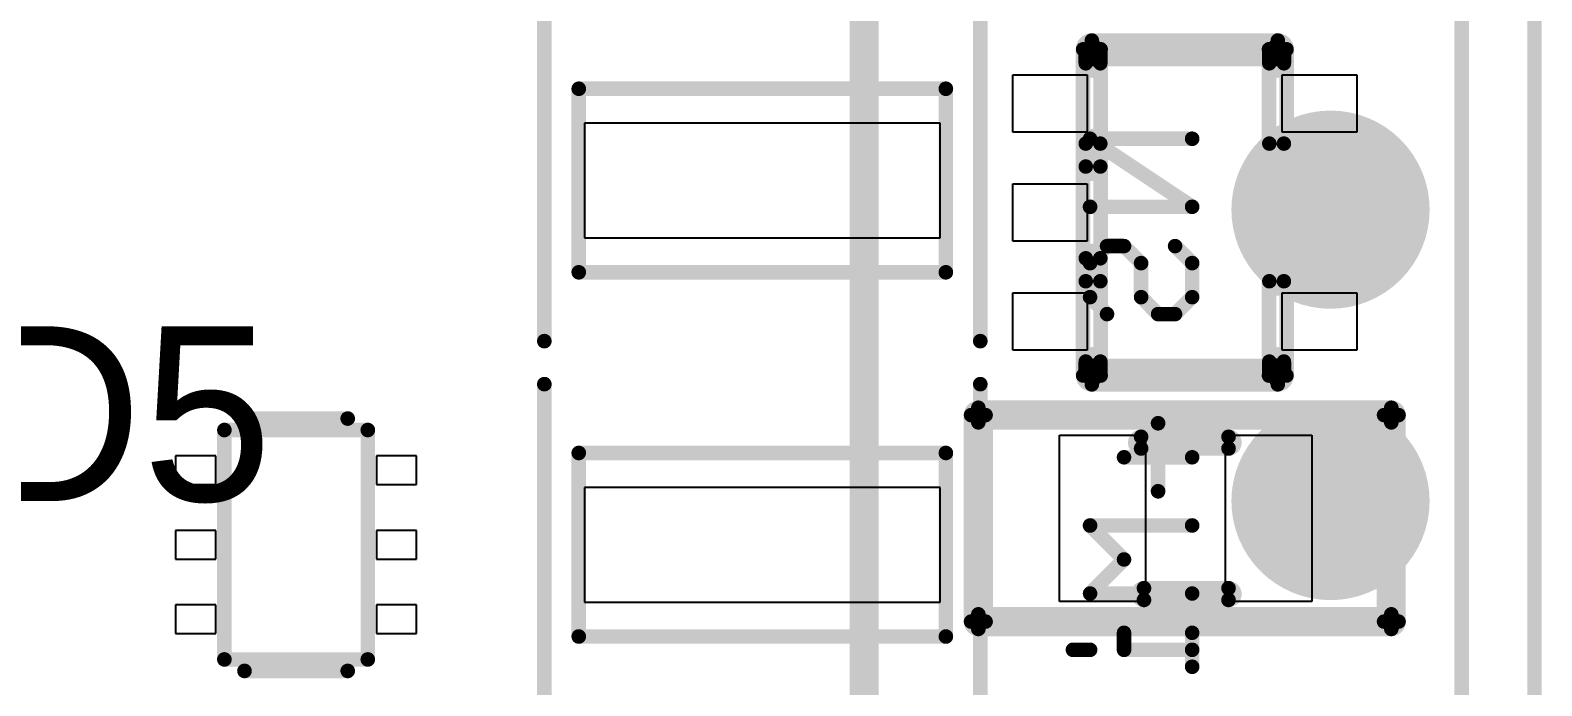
# Model space of a CAD drawing. Header units: millimetres. Extents: x 14 to 185, y 20 to 238.
# Drawn here: x 55.59 to 68.77, y 38.52 to 44.24 of the extents above; entities that cross this region are included whole.
import ezdxf

# ---------------------------------------------------------------- set-up
doc = ezdxf.new("R2010")
doc.units = ezdxf.units.MM
for name, color, linetype in [('BottomLayer', 5, 'Continuous'), ('BottomOverlay', 54, 'Continuous'), ('BottomSolder', 6, 'Continuous'), ('MultiLayer', 9, 'Continuous'), ('PadHoleLayer', 156, 'Continuous'), ('TopLayer', 1, 'Continuous'), ('TopOverlay', 2, 'Continuous'), ('TopSolder', 216, 'Continuous')]:
    doc.layers.add(name, color=color, linetype=linetype)

# ---------------------------------------------------------------- blocks, each defined once
blk = doc.blocks.new('ADAFRUIT_746_10')
at = {"layer": 'TopOverlay'}
for p, q in [((18.947, 15.916), (18.947, 16.416)), ((18.947, 16.416), (19.597, 16.416)), ((19.597, 16.416), (19.597, 15.916)), ((21.297, 15.916), (21.297, 16.416)), ((21.297, 16.416), (21.947, 16.416)), ((21.947, 16.416), (21.947, 15.916)), ((19.597, 15.916), (18.947, 15.916)), ((21.947, 15.916), (21.297, 15.916)), ((18.947, 14.966), (18.947, 15.466)), ((18.947, 15.466), (19.597, 15.466)), ((19.597, 15.466), (19.597, 14.966)), ((19.597, 14.966), (18.947, 14.966)), ((18.947, 14.016), (18.947, 14.516)), ((18.947, 14.516), (19.597, 14.516)), ((19.597, 14.516), (19.597, 14.016)), ((21.297, 14.016), (21.297, 14.516)), ((21.297, 14.516), (21.947, 14.516)), ((21.947, 14.516), (21.947, 14.016)), ((19.597, 14.016), (18.947, 14.016)), ((21.947, 14.016), (21.297, 14.016)), ((19.355, 11.825), (19.355, 13.275)), ((19.355, 13.275), (20.105, 13.275)), ((20.105, 13.275), (20.105, 11.825)), ((20.803, 11.825), (20.803, 13.275)), ((20.803, 13.275), (21.553, 13.275)), ((21.553, 13.275), (21.553, 11.825)), ((20.105, 11.825), (19.355, 11.825)), ((21.553, 11.825), (20.803, 11.825))]:
    blk.add_line(p, q, dxfattribs=at)
at = {"layer": 'TopOverlay', "const_width": 0.127}
for points in [[(22.86, 0.508), (22.86, 28.337)], [(17.588, 7.494), (17.588, 23.494)], [(17.588, 7.494), (17.588, 23.494)], [(17.715, 7.494), (17.715, 23.494)], [(17.715, 7.494), (17.715, 23.494)], [(19.637, 16.715), (21.257, 16.715)], [(19.647, 16.679), (21.247, 16.679)], [(19.56, 13.794), (19.56, 16.638)], [(19.583, 16.516), (19.583, 16.616)], [(19.637, 16.562), (21.257, 16.562)], [(19.647, 16.552), (21.247, 16.552)], [(19.71, 16.516), (19.71, 16.616)], [(19.713, 13.794), (19.713, 16.638)], [(21.181, 13.794), (21.181, 16.638)], [(21.184, 16.516), (21.184, 16.616)], [(21.311, 16.516), (21.311, 16.616)], [(21.334, 13.794), (21.334, 16.638)], [(19.583, 15.616), (19.583, 15.816)], [(19.71, 15.616), (19.71, 15.816)], [(21.184, 14.616), (21.184, 15.816)], [(21.311, 14.616), (21.311, 15.816)], [(19.583, 14.616), (19.583, 14.816)], [(19.71, 14.616), (19.71, 14.816)], [(19.583, 13.816), (19.583, 13.916)], [(19.71, 13.816), (19.71, 13.916)], [(21.184, 13.816), (21.184, 13.916)], [(21.311, 13.816), (21.311, 13.916)], [(19.637, 13.87), (21.257, 13.87)], [(19.647, 13.879), (21.247, 13.879)], [(19.637, 13.717), (21.257, 13.717)], [(19.647, 13.752), (21.247, 13.752)], [(18.647, 13.513), (22.247, 13.513)], [(18.584, 11.649), (18.584, 13.449)], [(18.647, 13.386), (22.247, 13.386)], [(18.711, 11.649), (18.711, 13.449)], [(22.183, 11.649), (22.183, 13.449)], [(22.31, 11.649), (22.31, 13.449)], [(20.066, 13.26), (20.828, 13.26)], [(20.066, 13.158), (20.828, 13.158)], [(20.091, 11.94), (20.828, 11.94)], [(20.091, 11.838), (20.828, 11.838)], [(18.647, 11.712), (22.247, 11.712)], [(18.647, 11.585), (22.247, 11.585)]]:
    blk.add_lwpolyline(points, dxfattribs=at)
for points in [[(19.56, 16.638, -1), (19.713, 16.638)], [(19.637, 16.562, -1), (19.637, 16.715)], [(19.647, 16.552, -1), (19.647, 16.679)], [(19.583, 16.616, -1), (19.71, 16.616)], [(21.181, 16.638, -1), (21.334, 16.638)], [(21.184, 16.616, -1), (21.311, 16.616)], [(21.247, 16.679, -1), (21.247, 16.552)], [(21.257, 16.715, -1), (21.257, 16.562)], [(19.71, 16.516, -1), (19.583, 16.516)], [(21.311, 16.516, -1), (21.184, 16.516)], [(19.583, 15.816, -1), (19.71, 15.816)], [(21.184, 15.816, -1), (21.311, 15.816)], [(19.71, 15.616, -1), (19.583, 15.616)], [(19.583, 14.816, -1), (19.71, 14.816)], [(19.71, 14.616, -1), (19.583, 14.616)], [(21.311, 14.616, -1), (21.184, 14.616)], [(19.583, 13.916, -1), (19.71, 13.916)], [(21.184, 13.916, -1), (21.311, 13.916)], [(19.637, 13.717, -1), (19.637, 13.87)], [(19.713, 13.794, -1), (19.56, 13.794)], [(19.647, 13.752, -1), (19.647, 13.879)], [(19.71, 13.816, -1), (19.583, 13.816)], [(21.334, 13.794, -1), (21.181, 13.794)], [(21.311, 13.816, -1), (21.184, 13.816)], [(21.247, 13.879, -1), (21.247, 13.752)], [(21.257, 13.87, -1), (21.257, 13.717)], [(18.584, 13.449, -1), (18.711, 13.449)], [(18.647, 13.386, -1), (18.647, 13.513)], [(22.183, 13.449, -1), (22.31, 13.449)], [(22.247, 13.513, -1), (22.247, 13.386)], [(20.066, 13.158, -1), (20.066, 13.26)], [(20.828, 13.26, -1), (20.828, 13.158)], [(20.091, 11.838, -1), (20.091, 11.94)], [(20.828, 11.94, -1), (20.828, 11.838)], [(18.647, 11.585, -1), (18.647, 11.712)], [(22.247, 11.712, -1), (22.247, 11.585)], [(18.711, 11.649, -1), (18.584, 11.649)], [(22.31, 11.649, -1), (22.183, 11.649)]]:
    blk.add_lwpolyline(points, format="xyb", dxfattribs=at)
at = {"layer": 'TopOverlay', "const_width": 0.0635}
for points in [[(19.605, 16.715, 1), (19.668, 16.715, 1)], [(19.605, 16.715, 1), (19.668, 16.715, 1)], [(19.615, 16.679, 1), (19.679, 16.679, 1)], [(19.615, 16.679, 1), (19.679, 16.679, 1)], [(21.215, 16.679, 1), (21.279, 16.679, 1)], [(21.215, 16.679, 1), (21.279, 16.679, 1)], [(21.226, 16.715, 1), (21.289, 16.715, 1)], [(21.226, 16.715, 1), (21.289, 16.715, 1)], [(19.529, 16.638, 1), (19.592, 16.638, 1)], [(19.529, 16.638, 1), (19.592, 16.638, 1)], [(19.552, 16.616, 1), (19.615, 16.616, 1)], [(19.552, 16.616, 1), (19.615, 16.616, 1)], [(19.605, 16.562, 1), (19.668, 16.562, 1)], [(19.605, 16.562, 1), (19.668, 16.562, 1)], [(19.615, 16.552, 1), (19.679, 16.552, 1)], [(19.615, 16.552, 1), (19.679, 16.552, 1)], [(19.679, 16.616, 1), (19.742, 16.616, 1)], [(19.679, 16.616, 1), (19.742, 16.616, 1)], [(19.681, 16.638, 1), (19.745, 16.638, 1)], [(19.681, 16.638, 1), (19.745, 16.638, 1)], [(21.149, 16.638, 1), (21.213, 16.638, 1)], [(21.149, 16.638, 1), (21.213, 16.638, 1)], [(21.152, 16.616, 1), (21.215, 16.616, 1)], [(21.152, 16.616, 1), (21.215, 16.616, 1)], [(21.215, 16.552, 1), (21.279, 16.552, 1)], [(21.215, 16.552, 1), (21.279, 16.552, 1)], [(21.226, 16.562, 1), (21.289, 16.562, 1)], [(21.226, 16.562, 1), (21.289, 16.562, 1)], [(21.279, 16.616, 1), (21.342, 16.616, 1)], [(21.279, 16.616, 1), (21.342, 16.616, 1)], [(21.302, 16.638, 1), (21.365, 16.638, 1)], [(21.302, 16.638, 1), (21.365, 16.638, 1)], [(19.552, 16.516, 1), (19.615, 16.516, 1)], [(19.552, 16.516, 1), (19.615, 16.516, 1)], [(19.679, 16.516, 1), (19.742, 16.516, 1)], [(19.679, 16.516, 1), (19.742, 16.516, 1)], [(21.152, 16.516, 1), (21.215, 16.516, 1)], [(21.152, 16.516, 1), (21.215, 16.516, 1)], [(21.279, 16.516, 1), (21.342, 16.516, 1)], [(21.279, 16.516, 1), (21.342, 16.516, 1)], [(19.552, 15.816, 1), (19.615, 15.816, 1)], [(19.552, 15.816, 1), (19.615, 15.816, 1)], [(19.679, 15.816, 1), (19.742, 15.816, 1)], [(19.679, 15.816, 1), (19.742, 15.816, 1)], [(21.152, 15.816, 1), (21.215, 15.816, 1)], [(21.152, 15.816, 1), (21.215, 15.816, 1)], [(21.279, 15.816, 1), (21.342, 15.816, 1)], [(21.279, 15.816, 1), (21.342, 15.816, 1)], [(19.552, 15.616, 1), (19.615, 15.616, 1)], [(19.552, 15.616, 1), (19.615, 15.616, 1)], [(19.679, 15.616, 1), (19.742, 15.616, 1)], [(19.679, 15.616, 1), (19.742, 15.616, 1)], [(19.552, 14.816, 1), (19.615, 14.816, 1)], [(19.552, 14.816, 1), (19.615, 14.816, 1)], [(19.679, 14.816, 1), (19.742, 14.816, 1)], [(19.679, 14.816, 1), (19.742, 14.816, 1)], [(19.552, 14.616, 1), (19.615, 14.616, 1)], [(19.552, 14.616, 1), (19.615, 14.616, 1)], [(19.679, 14.616, 1), (19.742, 14.616, 1)], [(19.679, 14.616, 1), (19.742, 14.616, 1)], [(21.152, 14.616, 1), (21.215, 14.616, 1)], [(21.152, 14.616, 1), (21.215, 14.616, 1)], [(21.279, 14.616, 1), (21.342, 14.616, 1)], [(21.279, 14.616, 1), (21.342, 14.616, 1)], [(19.552, 13.916, 1), (19.615, 13.916, 1)], [(19.552, 13.916, 1), (19.615, 13.916, 1)], [(19.679, 13.916, 1), (19.742, 13.916, 1)], [(19.679, 13.916, 1), (19.742, 13.916, 1)], [(21.152, 13.916, 1), (21.215, 13.916, 1)], [(21.152, 13.916, 1), (21.215, 13.916, 1)], [(21.279, 13.916, 1), (21.342, 13.916, 1)], [(21.279, 13.916, 1), (21.342, 13.916, 1)], [(19.529, 13.794, 1), (19.592, 13.794, 1)], [(19.529, 13.794, 1), (19.592, 13.794, 1)], [(19.552, 13.816, 1), (19.615, 13.816, 1)], [(19.552, 13.816, 1), (19.615, 13.816, 1)], [(19.605, 13.87, 1), (19.668, 13.87, 1)], [(19.605, 13.87, 1), (19.668, 13.87, 1)], [(19.615, 13.879, 1), (19.679, 13.879, 1)], [(19.615, 13.879, 1), (19.679, 13.879, 1)], [(19.679, 13.816, 1), (19.742, 13.816, 1)], [(19.679, 13.816, 1), (19.742, 13.816, 1)], [(19.681, 13.794, 1), (19.745, 13.794, 1)], [(19.681, 13.794, 1), (19.745, 13.794, 1)], [(21.149, 13.794, 1), (21.213, 13.794, 1)], [(21.149, 13.794, 1), (21.213, 13.794, 1)], [(21.152, 13.816, 1), (21.215, 13.816, 1)], [(21.152, 13.816, 1), (21.215, 13.816, 1)], [(21.215, 13.879, 1), (21.279, 13.879, 1)], [(21.215, 13.879, 1), (21.279, 13.879, 1)], [(21.226, 13.87, 1), (21.289, 13.87, 1)], [(21.226, 13.87, 1), (21.289, 13.87, 1)], [(21.279, 13.816, 1), (21.342, 13.816, 1)], [(21.279, 13.816, 1), (21.342, 13.816, 1)], [(21.302, 13.794, 1), (21.365, 13.794, 1)], [(21.302, 13.794, 1), (21.365, 13.794, 1)], [(19.605, 13.717, 1), (19.668, 13.717, 1)], [(19.605, 13.717, 1), (19.668, 13.717, 1)], [(19.615, 13.752, 1), (19.679, 13.752, 1)], [(19.615, 13.752, 1), (19.679, 13.752, 1)], [(21.215, 13.752, 1), (21.279, 13.752, 1)], [(21.215, 13.752, 1), (21.279, 13.752, 1)], [(21.226, 13.717, 1), (21.289, 13.717, 1)], [(21.226, 13.717, 1), (21.289, 13.717, 1)], [(18.615, 13.513, 1), (18.679, 13.513, 1)], [(18.615, 13.513, 1), (18.679, 13.513, 1)], [(22.215, 13.513, 1), (22.279, 13.513, 1)], [(22.215, 13.513, 1), (22.279, 13.513, 1)], [(18.552, 13.449, 1), (18.615, 13.449, 1)], [(18.552, 13.449, 1), (18.615, 13.449, 1)], [(18.615, 13.386, 1), (18.679, 13.386, 1)], [(18.615, 13.386, 1), (18.679, 13.386, 1)], [(18.679, 13.449, 1), (18.742, 13.449, 1)], [(18.679, 13.449, 1), (18.742, 13.449, 1)], [(22.152, 13.449, 1), (22.215, 13.449, 1)], [(22.152, 13.449, 1), (22.215, 13.449, 1)], [(22.215, 13.386, 1), (22.279, 13.386, 1)], [(22.215, 13.386, 1), (22.279, 13.386, 1)], [(22.279, 13.449, 1), (22.342, 13.449, 1)], [(22.279, 13.449, 1), (22.342, 13.449, 1)], [(20.034, 13.26, 1), (20.098, 13.26, 1)], [(20.034, 13.26, 1), (20.098, 13.26, 1)], [(20.796, 13.26, 1), (20.86, 13.26, 1)], [(20.796, 13.26, 1), (20.86, 13.26, 1)], [(20.034, 13.158, 1), (20.098, 13.158, 1)], [(20.034, 13.158, 1), (20.098, 13.158, 1)], [(20.796, 13.158, 1), (20.86, 13.158, 1)], [(20.796, 13.158, 1), (20.86, 13.158, 1)], [(20.059, 11.94, 1), (20.123, 11.94, 1)], [(20.059, 11.94, 1), (20.123, 11.94, 1)], [(20.796, 11.94, 1), (20.86, 11.94, 1)], [(20.796, 11.94, 1), (20.86, 11.94, 1)], [(20.059, 11.838, 1), (20.123, 11.838, 1)], [(20.059, 11.838, 1), (20.123, 11.838, 1)], [(20.796, 11.838, 1), (20.86, 11.838, 1)], [(20.796, 11.838, 1), (20.86, 11.838, 1)], [(18.615, 11.712, 1), (18.679, 11.712, 1)], [(18.615, 11.712, 1), (18.679, 11.712, 1)], [(22.215, 11.712, 1), (22.279, 11.712, 1)], [(22.215, 11.712, 1), (22.279, 11.712, 1)], [(18.552, 11.649, 1), (18.615, 11.649, 1)], [(18.552, 11.649, 1), (18.615, 11.649, 1)], [(18.615, 11.585, 1), (18.679, 11.585, 1)], [(18.615, 11.585, 1), (18.679, 11.585, 1)], [(18.679, 11.649, 1), (18.742, 11.649, 1)], [(18.679, 11.649, 1), (18.742, 11.649, 1)], [(22.152, 11.649, 1), (22.215, 11.649, 1)], [(22.152, 11.649, 1), (22.215, 11.649, 1)], [(22.215, 11.585, 1), (22.279, 11.585, 1)], [(22.215, 11.585, 1), (22.279, 11.585, 1)], [(22.279, 11.649, 1), (22.342, 11.649, 1)], [(22.279, 11.649, 1), (22.342, 11.649, 1)]]:
    blk.add_lwpolyline(points, format="xyb", close=True, dxfattribs=at)
blk = doc.blocks.new('ADAFRUIT_2687_B_18')
at = {"layer": 'BottomLayer', "const_width": 0.762}
for points in [[(32.639, 0, 1), (33.401, 0, 1)], [(35.179, 0, 1), (35.941, 0, 1)]]:
    blk.add_lwpolyline(points, format="xyb", close=True, dxfattribs=at)
at = {"layer": 'BottomOverlay'}
for p, q in [((33.266, -3.403), (32.266, -3.403)), ((32.266, -3.403), (32.266, -6.503)), ((33.266, -6.503), (33.266, -3.403)), ((36.441, -3.403), (35.441, -3.403)), ((35.441, -3.403), (35.441, -6.503)), ((36.441, -6.503), (36.441, -3.403)), ((32.266, -6.503), (33.266, -6.503)), ((35.441, -6.503), (36.441, -6.503)), ((35.416, -7.967), (35.166, -7.967)), ((35.166, -7.967), (35.166, -8.317)), ((35.416, -8.317), (35.416, -7.967)), ((36.066, -7.967), (35.816, -7.967)), ((35.816, -7.967), (35.816, -8.317)), ((36.066, -8.317), (36.066, -7.967)), ((36.716, -7.967), (36.466, -7.967)), ((36.466, -7.967), (36.466, -8.317)), ((36.716, -8.317), (36.716, -7.967)), ((35.166, -8.317), (35.416, -8.317)), ((35.816, -8.317), (36.066, -8.317)), ((36.466, -8.317), (36.716, -8.317)), ((35.416, -9.717), (35.166, -9.717)), ((35.166, -9.717), (35.166, -10.067)), ((35.416, -10.067), (35.416, -9.717)), ((36.066, -9.717), (35.816, -9.717)), ((35.816, -9.717), (35.816, -10.067)), ((36.066, -10.067), (36.066, -9.717)), ((36.716, -9.717), (36.466, -9.717)), ((36.466, -9.717), (36.466, -10.067)), ((36.716, -10.067), (36.716, -9.717)), ((35.166, -10.067), (35.416, -10.067)), ((35.816, -10.067), (36.066, -10.067)), ((36.466, -10.067), (36.716, -10.067))]:
    blk.add_line(p, q, dxfattribs=at)
at = {"layer": 'BottomOverlay', "const_width": 0.127}
for points in [[(44.45, 1.778), (-1.27, 1.778)], [(32.402, -2.096), (32.995, -1.206)], [(32.402, -2.096), (32.402, -1.206)], [(32.995, -2.096), (32.995, -1.206)], [(33.337, -1.355), (33.486, -1.206)], [(33.782, -1.206), (33.486, -1.206)], [(33.931, -1.355), (33.782, -1.206)], [(35.179, -1.8), (35.179, -1.206)], [(35.773, -2.096), (35.773, -1.206)], [(36.366, -2.096), (36.366, -1.206)], [(37.005, -1.206), (36.709, -1.206)], [(36.857, -1.8), (36.857, -1.206)], [(33.931, -1.503), (33.931, -1.355)], [(33.782, -1.651), (33.931, -1.503)], [(35.475, -1.503), (34.882, -1.503)], [(33.337, -1.8), (33.486, -1.651)], [(33.782, -1.651), (33.486, -1.651)], [(33.337, -1.948), (33.337, -1.8)], [(35.773, -2.096), (36.07, -1.8)], [(36.366, -2.096), (36.07, -1.8)], [(36.857, -1.8), (36.709, -1.8)], [(33.486, -2.096), (33.337, -1.948)], [(33.782, -2.096), (33.931, -1.948)], [(33.782, -2.096), (33.486, -2.096)], [(36.857, -2.245), (36.857, -2.096)], [(34.166, -3.053), (31.366, -3.053)], [(37.341, -3.053), (34.541, -3.053)], [(33.566, -3.353), (31.966, -3.353)], [(31.966, -6.553), (31.966, -3.353)], [(33.566, -6.553), (33.566, -3.353)], [(36.741, -3.353), (35.141, -3.353)], [(35.141, -6.553), (35.141, -3.353)], [(36.741, -6.553), (36.741, -3.353)], [(33.566, -6.553), (31.966, -6.553)], [(36.741, -6.553), (35.141, -6.553)], [(34.166, -6.853), (31.366, -6.853)], [(37.341, -6.853), (34.541, -6.853)], [(36.941, -8.392), (34.941, -8.392)], [(34.941, -9.642), (34.941, -8.392)], [(36.941, -9.642), (36.941, -8.392)], [(34.841, -9.467), (34.841, -8.567)], [(37.041, -9.467), (37.041, -8.567)], [(36.941, -9.642), (34.941, -9.642)]]:
    blk.add_lwpolyline(points, dxfattribs=at)
at = {"layer": 'BottomOverlay', "const_width": 0.0635}
for points in [[(32.37, -1.206, 1), (32.434, -1.206, 1)], [(32.963, -1.206, 1), (33.027, -1.206, 1)], [(32.963, -1.206, 1), (33.027, -1.206, 1)], [(33.454, -1.206, 1), (33.518, -1.206, 1)], [(33.454, -1.206, 1), (33.518, -1.206, 1)], [(33.751, -1.206, 1), (33.814, -1.206, 1)], [(33.751, -1.206, 1), (33.814, -1.206, 1)], [(35.147, -1.206, 1), (35.21, -1.206, 1)], [(35.741, -1.206, 1), (35.805, -1.206, 1)], [(36.335, -1.206, 1), (36.398, -1.206, 1)], [(36.677, -1.206, 1), (36.74, -1.206, 1)], [(36.825, -1.206, 1), (36.889, -1.206, 1)], [(36.973, -1.206, 1), (37.037, -1.206, 1)], [(33.306, -1.355, 1), (33.369, -1.355, 1)], [(33.899, -1.355, 1), (33.962, -1.355, 1)], [(33.899, -1.355, 1), (33.962, -1.355, 1)], [(33.899, -1.503, 1), (33.962, -1.503, 1)], [(33.899, -1.503, 1), (33.962, -1.503, 1)], [(34.85, -1.503, 1), (34.914, -1.503, 1)], [(35.443, -1.503, 1), (35.507, -1.503, 1)], [(33.454, -1.651, 1), (33.518, -1.651, 1)], [(33.454, -1.651, 1), (33.518, -1.651, 1)], [(33.751, -1.651, 1), (33.814, -1.651, 1)], [(33.751, -1.651, 1), (33.814, -1.651, 1)], [(33.306, -1.8, 1), (33.369, -1.8, 1)], [(33.306, -1.8, 1), (33.369, -1.8, 1)], [(35.147, -1.8, 1), (35.21, -1.8, 1)], [(36.038, -1.8, 1), (36.101, -1.8, 1)], [(36.038, -1.8, 1), (36.101, -1.8, 1)], [(36.677, -1.8, 1), (36.74, -1.8, 1)], [(36.825, -1.8, 1), (36.889, -1.8, 1)], [(36.825, -1.8, 1), (36.889, -1.8, 1)], [(33.306, -1.948, 1), (33.369, -1.948, 1)], [(33.306, -1.948, 1), (33.369, -1.948, 1)], [(33.899, -1.948, 1), (33.962, -1.948, 1)], [(32.37, -2.096, 1), (32.434, -2.096, 1)], [(32.37, -2.096, 1), (32.434, -2.096, 1)], [(32.963, -2.096, 1), (33.027, -2.096, 1)], [(33.454, -2.096, 1), (33.518, -2.096, 1)], [(33.454, -2.096, 1), (33.518, -2.096, 1)], [(33.751, -2.096, 1), (33.814, -2.096, 1)], [(33.751, -2.096, 1), (33.814, -2.096, 1)], [(35.741, -2.096, 1), (35.805, -2.096, 1)], [(35.741, -2.096, 1), (35.805, -2.096, 1)], [(36.335, -2.096, 1), (36.398, -2.096, 1)], [(36.335, -2.096, 1), (36.398, -2.096, 1)], [(36.825, -2.096, 1), (36.889, -2.096, 1)], [(36.825, -2.245, 1), (36.889, -2.245, 1)], [(34.134, -3.053, 1), (34.198, -3.053, 1)], [(34.509, -3.053, 1), (34.573, -3.053, 1)], [(31.934, -3.353, 1), (31.998, -3.353, 1)], [(31.934, -3.353, 1), (31.998, -3.353, 1)], [(33.534, -3.353, 1), (33.598, -3.353, 1)], [(33.534, -3.353, 1), (33.598, -3.353, 1)], [(35.109, -3.353, 1), (35.173, -3.353, 1)], [(35.109, -3.353, 1), (35.173, -3.353, 1)], [(36.709, -3.353, 1), (36.773, -3.353, 1)], [(36.709, -3.353, 1), (36.773, -3.353, 1)], [(31.934, -6.553, 1), (31.998, -6.553, 1)], [(31.934, -6.553, 1), (31.998, -6.553, 1)], [(33.534, -6.553, 1), (33.598, -6.553, 1)], [(33.534, -6.553, 1), (33.598, -6.553, 1)], [(35.109, -6.553, 1), (35.173, -6.553, 1)], [(35.109, -6.553, 1), (35.173, -6.553, 1)], [(36.709, -6.553, 1), (36.773, -6.553, 1)], [(36.709, -6.553, 1), (36.773, -6.553, 1)], [(34.134, -6.853, 1), (34.198, -6.853, 1)], [(34.509, -6.853, 1), (34.573, -6.853, 1)], [(34.909, -8.392, 1), (34.973, -8.392, 1)], [(34.909, -8.392, 1), (34.973, -8.392, 1)], [(36.909, -8.392, 1), (36.973, -8.392, 1)], [(36.909, -8.392, 1), (36.973, -8.392, 1)], [(34.809, -8.567, 1), (34.873, -8.567, 1)], [(37.009, -8.567, 1), (37.073, -8.567, 1)], [(34.809, -9.467, 1), (34.873, -9.467, 1)], [(37.009, -9.467, 1), (37.073, -9.467, 1)], [(34.909, -9.642, 1), (34.973, -9.642, 1)], [(34.909, -9.642, 1), (34.973, -9.642, 1)], [(36.909, -9.642, 1), (36.973, -9.642, 1)], [(36.909, -9.642, 1), (36.973, -9.642, 1)]]:
    blk.add_lwpolyline(points, format="xyb", close=True, dxfattribs=at)
at = {"layer": 'BottomSolder', "const_width": 0.864}
for points in [[(32.588, 0, 1), (33.452, 0, 1)], [(35.128, 0, 1), (35.992, 0, 1)]]:
    blk.add_lwpolyline(points, format="xyb", close=True, dxfattribs=at)
at = {"layer": 'MultiLayer', "const_width": 0.762}
for points in [[(32.639, 0, 1), (33.401, 0, 1)], [(35.179, 0, 1), (35.941, 0, 1)]]:
    blk.add_lwpolyline(points, format="xyb", close=True, dxfattribs=at)
at = {"layer": 'PadHoleLayer', "const_width": 0.483}
for points in [[(32.779, 0, 1), (33.261, 0, 1)], [(35.319, 0, 1), (35.801, 0, 1)]]:
    blk.add_lwpolyline(points, format="xyb", close=True, dxfattribs=at)
at = {"layer": 'TopLayer', "const_width": 0.762}
for points in [[(32.639, 0, 1), (33.401, 0, 1)], [(35.179, 0, 1), (35.941, 0, 1)]]:
    blk.add_lwpolyline(points, format="xyb", close=True, dxfattribs=at)
at = {"layer": 'TopSolder', "const_width": 0.864}
for points in [[(32.588, 0, 1), (33.452, 0, 1)], [(35.128, 0, 1), (35.992, 0, 1)]]:
    blk.add_lwpolyline(points, format="xyb", close=True, dxfattribs=at)

msp = doc.modelspace()

# ---------------------------------------------------------------- block references
for name, p, rotation in [('ADAFRUIT_2687_B_18', (66.929, 75.692), 270), ('ADAFRUIT_746_10', (45.212, 27.432), 360)]:
    msp.add_blockref(name, p, dxfattribs=dict(rotation=rotation))

# ---------------------------------------------------------------- texts
at = {"layer": 'TopOverlay'}
msp.add_text('MOD5', height=1.524, dxfattribs=at).set_placement((51.816, 40.132))

doc.saveas('drawing.dxf')
